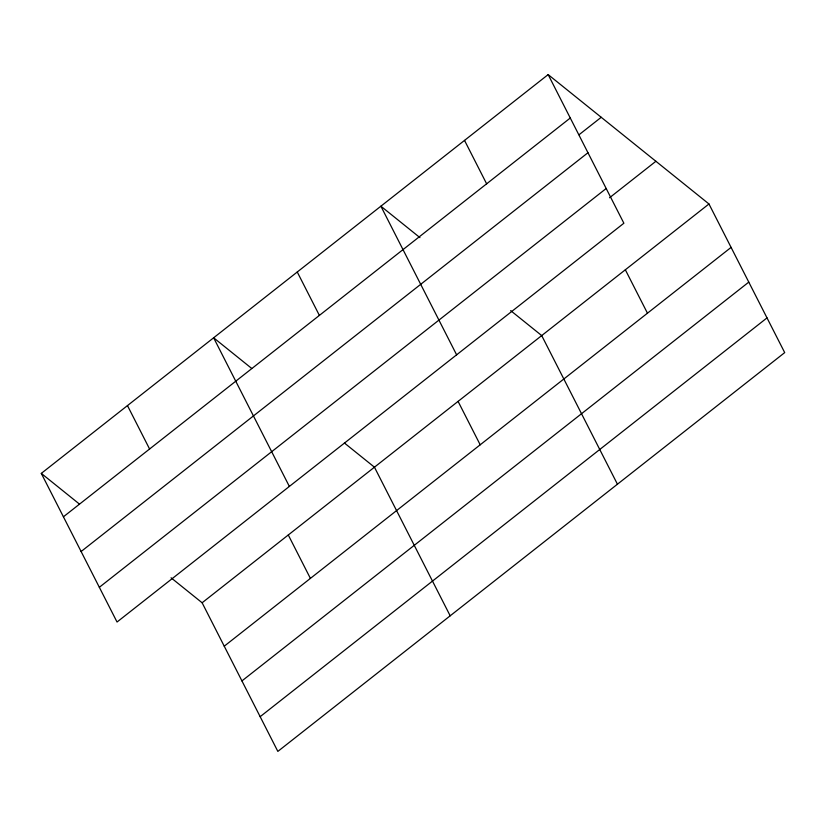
<?xml version="1.0" encoding="UTF-8"?>
<svg xmlns="http://www.w3.org/2000/svg" width="826" height="826" viewBox="0 0 826 826"><rect width="100%" height="100%" fill="white"/><g stroke="black" fill="none" stroke-linecap="round" stroke-linejoin="round"><path stroke-width="1.24" d="M548.154 74.598L623.878 223.226L117.034 622.019L41.3 473.391L548.154 74.598L708.966 203.981L784.7 352.609L277.846 751.402L202.122 602.773L171.075 577.797M63.426 516.797L570.27 118.015M579.057 134.731L601.225 117.292M81.113 551.52L587.967 152.727M99.337 587.296L606.191 188.504M609.547 197.755L655.896 161.287M202.122 602.773L708.966 203.981M224.238 646.19L731.093 247.397M241.935 680.913L748.779 282.12M260.159 716.679L767.013 317.896M419.938 237.62L380.889 206.201L456.623 354.829M510.664 310.607L541.711 335.583L617.435 484.212M251.682 368.406L213.635 337.793L289.358 486.421M344.411 443.015L374.446 467.186L450.18 615.814M41.3 473.391L79.348 504.005M625.344 269.782L647.46 313.199M464.522 140.399L486.638 183.816M458.079 401.384L480.195 444.801M297.257 272.002L319.383 315.408M288.284 534.98L310.4 578.396M127.462 405.587L149.589 449.003"/></g></svg>
